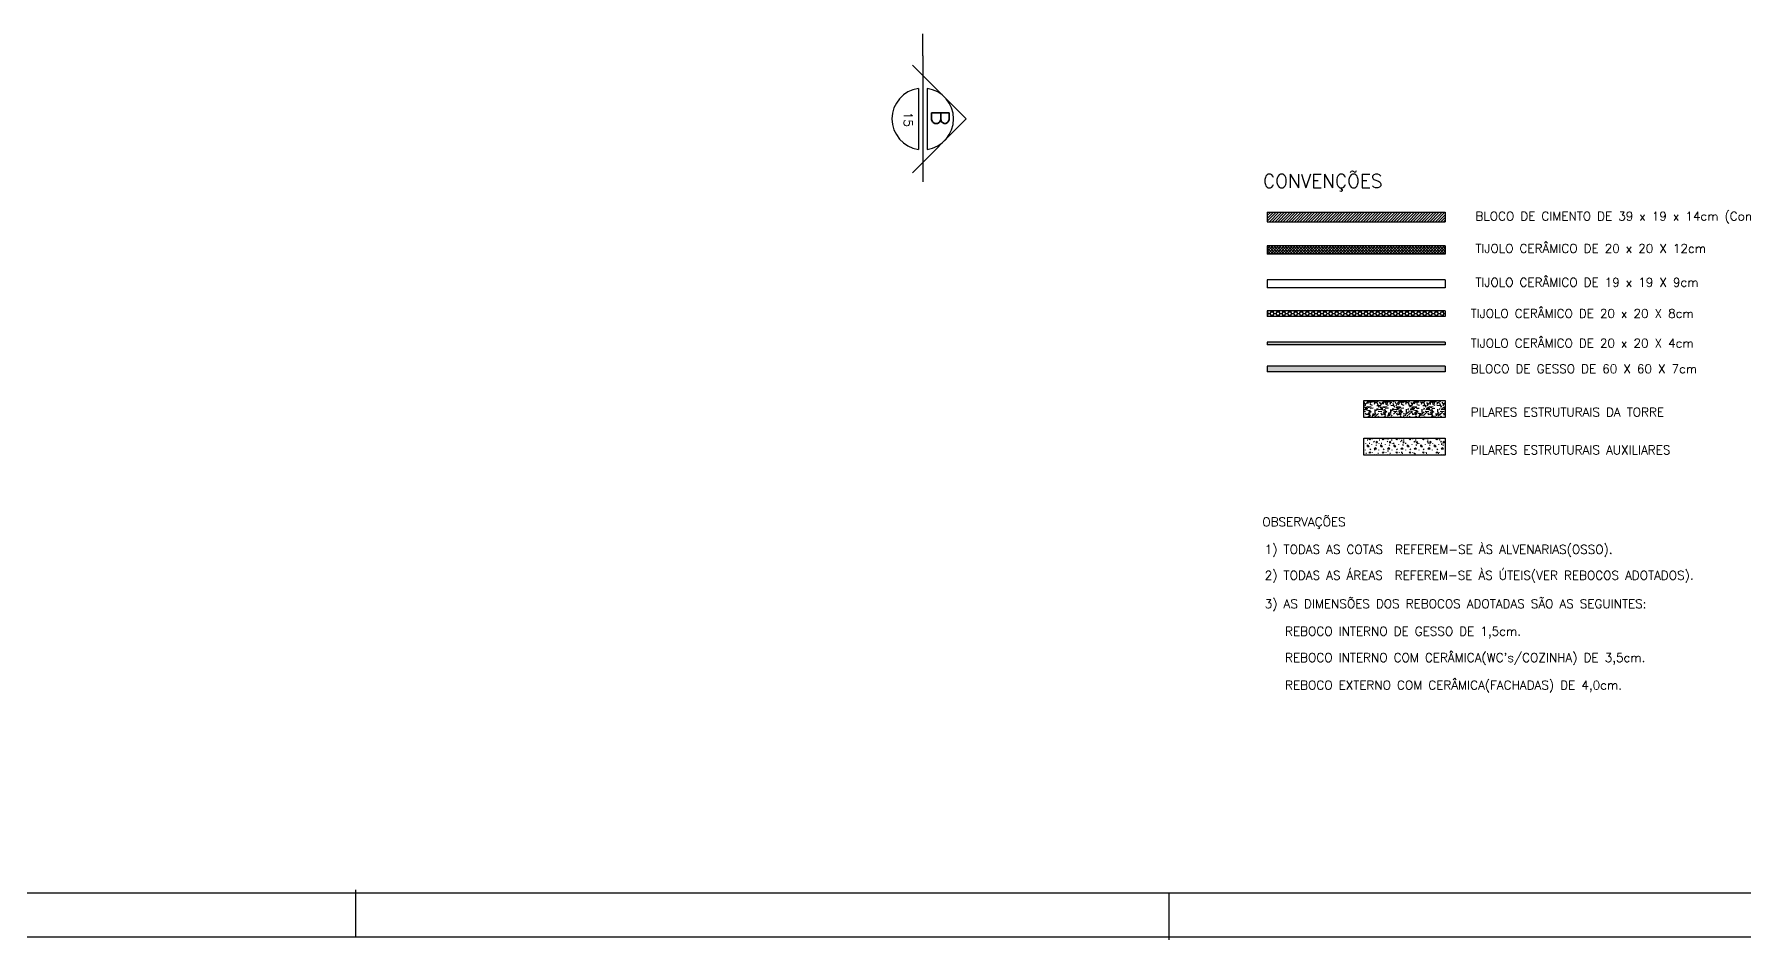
# Model space of a CAD drawing. Header units: millimetres. Extents: x 1658.6 to 1706.6, y -26.2 to 3.6.
# Drawn here: x 1674.65 to 1694.09, y -26.18 to -15.89 of the extents above; entities that cross this region are included whole.
import ezdxf
from ezdxf.enums import TextEntityAlignment as Align

# ---------------------------------------------------------------- set-up
doc = ezdxf.new("R2010")
doc.units = ezdxf.units.MM
doc.linetypes.add('DASHED2', pattern=[0.375, 0.25, -0.125])
for name, color, linetype in [('CERCADURA', 5, 'Continuous'), ('HACHURA 1', 8, 'Continuous'), ('HACHURA PILAR VIGA', 8, 'Continuous'), ('IND CORTE', 3, 'Continuous'), ('INDICACOES', 2, 'Continuous'), ('PAREDE', 7, 'Continuous'), ('PILAR', 21, 'Continuous'), ('PROJECAO', 1, 'DASHED2'), ('SOMBRA', 9, 'Continuous'), ('TEXTO 1', 3, 'Continuous'), ('TEXTO 2', 2, 'Continuous')]:
    doc.layers.add(name, color=color, linetype=linetype)
doc.styles.add('ROMANS', font='romans.shx')

# ---------------------------------------------------------------- blocks, each defined once
blk = doc.blocks.new('IND CORTE')
at = {"layer": 'IND CORTE', "color": 2}
for p, q in [((-0.01223641295382549, -0.002336918017165956), (0, 0.009899494936629338)), ((0.01223641295382549, -0.002336918017165956), (0, 0.009899494936629338)), ((-0.006928203230472718, 0.0009999999999976694), (0.006928203230017971, 0.0009999999999976694)), ((-0.006928203230472718, -0.001000000000002998), (0.006928203230017971, -0.001000000000002998))]:
    blk.add_line(p, q, dxfattribs=at)
at = {"layer": 'IND CORTE', "color": 7}
blk.add_line((-0.0143468238998139, 0), (0.0143468238998139, 1.77635683940025e-15), dxfattribs=at)
at = {"layer": 'IND CORTE', "color": 2}
for start, end in [(8.213210701578635, 171.7867892984214), (188.2132107015786, 351.786789298451)]:
    blk.add_arc((0, 0), 0.006999999999999998, start, end, dxfattribs=at)
at = {"layer": 'IND CORTE', "color": 7, "style": 'ROMANS'}
blk.add_attdef('A', text='', height=0.004, dxfattribs=at).set_placement((-0.0002638541395754146, 0.003983850563503921), align=Align.MIDDLE)
at = {"layer": 'IND CORTE', "style": 'ROMANS'}
blk.add_attdef('00/00', text='', height=0.002, dxfattribs=at).set_placement((0.0001095410193556745, -0.003320245139761369), align=Align.MIDDLE)

msp = doc.modelspace()

# ---------------------------------------------------------------- hatches: boundary and pattern name
at = {"layer": 'HACHURA 1'}
h = msp.add_hatch(dxfattribs=at)
h.set_pattern_fill('ANSI31', color=256, scale=0.007, style=0)
h.set_pattern_definition([(45, (167.8955273827955, 79.20819242862564), (-0.01571544821187102, 0.01571544821187102), [])])
h.paths.add_polyline_path([(1688.673457524788, -17.91231440307449), (1688.673457524788, -18.02000671076637), (1690.694881389022, -18.02000671076682), (1690.694881389022, -17.91231440307449)])
h = msp.add_hatch(dxfattribs=at)
h.set_pattern_fill('ANSI37', color=256, scale=0.007, style=0)
h.set_pattern_definition([(45, (167.8955273827955, 79.20819242862564), (-0.01571544821187102, 0.01571544821187102), []), (135, (167.8955273827955, 79.20819242862564), (-0.01571544821187102, -0.01571544821187102), [])])
h.paths.add_polyline_path([(1690.694881389022, -18.38689962225446), (1690.694881389022, -18.29459192994652), (1688.673457524787, -18.29459192994652), (1688.673457524787, -18.38689962225446)])
h = msp.add_hatch(dxfattribs=at)
h.set_pattern_fill('HONEY', color=256, scale=0.007, style=0)
h.set_pattern_definition([(0, (167.8955273827958, 78.9459703489261), (0.0333375, 0.01924741), [0.022225, -0.04445]), (120, (167.8955273827958, 78.9459703489261), (-0.03333749601705464, 0.01924741689866373), [0.02222499999999995, -0.04444999999999989]), (59.99999999999999, (167.8955273827958, 78.9459703489261), (3.982945362857038e-09, 0.03849482689866372), [-0.04445, 0.022225])])
h.paths.add_polyline_path([(1690.694881389023, -19.0341304476146), (1688.673457524788, -19.0341304476146), (1688.673457524788, -19.09566890915373), (1690.694881389022, -19.09566890915373)])
h = msp.add_hatch(dxfattribs=at)
h.set_pattern_fill('DOTS', color=256, scale=0.003846153846153846, style=0)
h.set_pattern_definition([(0, (1688.673457524788, -19.41998099153459), (0.003052884615384616, 0.006105769230769231), [0, -0.006105769230769231])])
h.paths.add_polyline_path([(1690.694881389023, -19.4199809915339), (1690.694881389023, -19.38921176076467), (1688.673457524788, -19.38921176076535), (1688.673457524788, -19.41998099153459)])
h = msp.add_hatch(dxfattribs=at)
h.set_pattern_fill('GRAVEL', color=256, scale=0.007, style=0)
h.set_pattern_definition([(228.0128, (168.0491763117225, 78.70711779053035), (-1.422401208612721, -1.60020196626588), [0.02392047, -2.368135]), (184.9697, (168.0331743117224, 78.68933779053035), (2.133603451432539, 0.1777987452771221), [0.04104835, -4.06378]), (132.5104, (167.9922803117224, 78.68578179053034), (1.777998706283219, -1.955801910472229), [0.02894374, -2.865429]), (267.2737, (167.9229383117224, 78.64133179053034), (0.1777992279579721, 3.55599885573565), [0.03738035, -3.700648]), (292.8337, (167.9211603117224, 78.60399379053034), (-0.8890025238851333, 2.133601213103578), [0.03665438, -3.628786]), (357.2737, (167.9353843117224, 78.57021179053034), (-3.55599885573565, 0.1777992279579723), [0.03738035, -3.700648]), (37.6942, (167.9727223117225, 78.56843379053034), (-2.311401460286795, -1.777998414988943), [0.04943357999999999, -4.893917000000001]), (72.2553, (168.0118383117224, 78.59865979053033), (1.244602489582704, 3.911601134422548), [0.0466704, -4.620371]), (121.4296, (168.0260623117224, 78.64310979053035), (-1.422400366468514, 2.311397281198088), [0.03750691, -3.713185]), (175.2364, (168.0065043117224, 78.67511379053035), (1.955798463713812, -0.1777983313904809), [0.04281990999999991, -2.098172999999994]), (222.3974, (167.9638323117224, 78.67866979053035), (-2.13360006420678, -1.955797455544588), [0.05537546, -5.482176]), (138.8141, (168.0989603117223, 78.63955379053034), (-1.244599207195732, 1.06679835899868), [0.01890035, -1.871142]), (171.4692, (168.0847363117223, 78.65199979053034), (2.311396471691398, -0.3556008960031989), [0.0359577399999999, -3.559821999999994]), (225, (168.0491763117225, 78.65733379053034), (-3.730349362740526e-17, -0.1777998788090138), [0.02514463, -0.2263023]), (203.1986, (168.0367303117223, 78.67866979053035), (0.8890029977913583, 0.3556015592014385), [0.01354087, -1.340542]), (291.8014, (168.0242843117223, 78.67333579053034), (-0.1778001247326156, 0.5334003436112306), [0.01914962, -0.9383360000000001]), (30.9638, (168.0313963117223, 78.65555579053034), (0.5333994368365759, 0.3556002771062386), [0.03110239999999996, -1.005640999999997]), (161.5651, (168.0580663117223, 78.67155779053034), (0.3556001622726687, -0.1777997355725554), [0.02249009, -0.539763]), (16.38950000000001, (167.9211603117224, 78.67333579053034), (1.778000980977855, 0.5333988904977464), [0.03150616000000001, -3.119116]), (70.3462, (167.9513863117224, 78.68222579053034), (-0.7111980182073556, -1.95579723419815), [0.02643193, -2.616754]), (293.1986, (168.0580663117223, 78.70711779053035), (-0.3556015592014385, 0.8890029977913584), [0.0270816, -1.327004]), (343.6105, (168.0687343117224, 78.68222579053034), (-1.778000980977855, 0.5333988904977468), [0.03150615999999992, -3.119115999999994]), (339.444, (167.9211603117224, 78.56309979053034), (-0.8890011034979137, 0.3555995685235097), [0.03038245, -1.488739]), (294.7751, (167.9496083117224, 78.55243179053035), (-0.8889979282538788, 1.955799091830967), [0.02545703999999995, -2.520251999999994]), (66.80140000000002, (168.0598443117224, 78.52931779053034), (0.3556015592014388, 0.8890029977913583), [0.0270816, -1.327004]), (17.35400000000001, (168.0705123117223, 78.55420979053035), (-2.311400124730197, -0.7111989272923943), [0.02980481, -2.950667999999999]), (69.444, (167.9727223117225, 78.52931779053034), (-0.3555995685235101, -0.8890011034979135), [0.01519126, -1.503936]), (101.3098999999999, (168.0491763117225, 78.52931779053034), (-0.1777991224021144, 0.7111977222631835), [0.009066049999999983, -0.8975399999999989]), (165.9638, (168.0473983117224, 78.53820779053034), (0.5334003748288021, -0.1777996922886549), [0.03665438, -0.6964335]), (186.0090000000001, (168.0118383117224, 78.54709779053034), (1.777997378109956, 0.1777995847983501), [0.03396869, -3.362898]), (303.6901, (168.0313963117223, 78.63955379053034), (-0.1778000609915063, 0.3555996569462287), [0.02564268, -0.6154246]), (353.1572, (168.0456203117224, 78.61821779053035), (3.02260124996504, -0.3556015926158388), [0.04476898999999999, -4.43212]), (60.94540000000001, (168.0900703117225, 78.61288379053035), (-0.7111983456080363, -1.244597032758389), [0.01830556, -1.812258]), (90, (168.0989603117223, 78.62888579053033), (-0.1778, 0.1778), [0.010668, -0.167132]), (120.2564, (168.0082823117223, 78.55243179053035), (0.7111984926785277, -1.244599372273429), [0.02470069, -2.445373]), (48.01279999999999, (167.9958363117223, 78.57376779053034), (1.42240120861272, 1.600201966265881), [0.04784101, -2.344216]), (0, (168.0278403117225, 78.60932779053034), (0.1778, 0.1778), [0.046228, -0.131572]), (325.3048, (168.0740683117224, 78.60932779053034), (-1.777996919366758, 1.244600118333933), [0.0281127, -2.783151]), (254.0546, (168.0971823117225, 78.59332579053034), (-0.1778004535791032, -0.7112016942242539), [0.02588803, -1.268519]), (207.646, (168.0900703117225, 78.56843379053034), (-3.37819881343159, -1.778001118230637), [0.04215015, -4.172875]), (175.4261, (168.0527323117224, 78.54887579053035), (-2.311400532332326, 0.1777991397853624), [0.04459202999999991, -4.414605999999988]), (175.4261, (168.0527323117224, 78.54887579053035), (-2.311400532332326, 0.1777991397853624), [0.04459202999999991, -4.414605999999988])])
h.paths.add_polyline_path([(1689.771804465945, -20.24369419867291), (1689.771804465945, -20.05138650636529), (1690.694881389022, -20.05138650636529), (1690.694881389022, -20.24369419867291)])
at = {"layer": 'HACHURA PILAR VIGA'}
h = msp.add_hatch(dxfattribs=at)
h.set_pattern_fill('CONCRE', color=256, scale=0.006)
h.set_pattern_definition([(0, (0, 0), (0.1524, 0.1524), [0.01905, -0.13335]), (90, (0, 0), (-0.1524, 0.1524), [0.01905, -0.13335]), (135, (0.01905, 0), (-0.152399999744268, 1.06581410364015e-17), [0.02694076908, -0.18858538356]), (0, (0.01905, 0.085725), (0.1524, 0.1524), [0.01905, -0.13335]), (45, (0.028575, 0.0762), (1.06581410364015e-17, 0.152399999744268), [0.01347037692, -0.20205576048]), (135, (0.028575, 0.0762), (-0.152399999744268, 1.06581410364015e-17), [0.01347037692, -0.20205576048]), (0, (0.0762, 0.123825), (0.1524, 0.1524), [0.02694076908, -0.12545923092]), (45, (0.0762, 0.123825), (1.06581410364015e-17, 0.152399999744268), [0.01905, -0.19647615264]), (135, (0.10314076908, 0.123825), (-0.152399999744268, 1.06581410364015e-17), [0.01905, -0.19647615264]), (90, (0.104775, 0.0381), (-0.1524, 0.1524), [0.01905, -0.13335]), (45, (0.104775, 0.0381), (1.06581410364015e-17, 0.152399999744268), [0.01347037692, -0.20205576048]), (135, (0.1143, 0.047625), (-0.152399999744268, 1.06581410364015e-17), [0.01347037692, -0.20205576048]), (0, (0.01905, 0.0381), (0.1524, 0.1524), [0.009525, -0.127635]), (0, (0.13335, 0.0762), (0.1524, 0.1524), [0.009525, -0.127635]), (90, (0.085725, 0.09525), (-0.1524, 0.1524), [0.009525, -0.127635]), (135, (0.104775, 0.009525), (-0.152399999744268, 1.06581410364015e-17), [0.01347037692, -0.20205576048]), (135, (0.0381, 0.1143), (-0.152399999744268, 1.06581410364015e-17), [0.01347037692, -0.20205576048]), (45, (0.0714375, 0.05000625), (1.06581410364015e-17, 0.152399999744268), [0.01347037692, -0.20205576048]), (90, (0.0523875, 0.01905), (-0.1524, 0.1524), [0.00238125, -0.15001875]), (90, (0.05953125, 0.08334375000000001), (-0.1524, 0.1524), [0.00238125, -0.15001875]), (90, (0.13096875, 0.1095375), (-0.1524, 0.1524), [0.00238125, -0.15001875]), (90, (0.13335, 0.028575), (-0.1524, 0.1524), [0.00238125, -0.15001875])])
h.paths.add_polyline_path([(1689.771804465945, -20.67420548877384), (1689.771804465945, -20.48189779646621), (1690.694881389022, -20.48189779646621), (1690.694881389022, -20.67420548877384)])
at = {"layer": 'SOMBRA'}
msp.add_hatch(color=256, dxfattribs=at).paths.add_polyline_path([(1690.694881389023, -19.66340058884244), (1688.673457524788, -19.66340058884244), (1688.673457524788, -19.72493905038156), (1690.694881389022, -19.72493905038156)])

# ---------------------------------------------------------------- linework, layer by layer
at = {"layer": 'CERCADURA', "color": 5}
msp.add_line((1659.803668226616, -25.65009325462333), (1706.053668226619, -25.65009325462333), dxfattribs=at)
at = {"layer": 'CERCADURA', "color": 11}
for p, q in [((1678.303668226616, -25.61619494954093), (1678.303668226616, -26.15009325462287)), ((1687.553668226619, -25.65009325462333), (1687.553668226619, -26.18399155970528)), ((1658.553668226617, -26.15009325462287), (1706.553668226619, -26.15009325462287))]:
    msp.add_line(p, q, dxfattribs=at)
at = {"layer": 'HACHURA 1'}
for p, q in [((1688.673457524788, -17.91231440307494), (1688.673457524788, -18.02000671076659)), ((1690.694881389021, -17.91231440307449), (1690.694881389021, -18.02000671076705)), ((1688.673457524788, -18.29459192994652), (1688.673457524788, -18.38689962225446)), ((1690.694881389022, -18.29459192994629), (1690.694881389022, -18.38689962225446)), ((1688.673457524788, -18.68028425212349), (1688.673457524788, -18.77259194443143)), ((1690.694881389022, -18.68028425212326), (1690.694881389022, -18.77259194443143)), ((1688.673457524788, -19.03413044761525), (1688.673457524788, -19.09566890915418)), ((1690.694881389023, -19.03413044761457), (1690.694881389023, -19.09566890915373)), ((1688.673457524788, -19.38921176076467), (1688.673457524788, -19.41998099153413)), ((1690.694881389023, -19.38921176076467), (1690.694881389023, -19.4199809915339)), ((1688.673457524788, -19.66340058884309), (1688.673457524788, -19.72493905038202)), ((1690.694881389023, -19.66340058884241), (1690.694881389023, -19.72493905038156))]:
    msp.add_line(p, q, dxfattribs=at)
at = {"layer": 'PAREDE'}
for p, q in [((1688.673457524788, -17.91231440307494), (1690.694881389022, -17.91231440307494)), ((1688.673457524788, -18.02000671076659), (1690.694881389022, -18.02000671076659)), ((1690.694881389022, -18.29459192994652), (1688.673457524788, -18.29459192994652)), ((1690.694881389022, -18.38689962225469), (1688.673457524788, -18.38689962225469)), ((1690.694881389022, -18.68028425212349), (1688.673457524788, -18.68028425212349)), ((1690.694881389022, -18.77259194443165), (1688.673457524788, -18.77259194443165)), ((1690.694881389023, -19.03413044761457), (1688.673457524788, -19.03413044761457)), ((1690.694881389023, -19.09566890915373), (1688.673457524788, -19.09566890915373)), ((1690.694881389023, -19.38921176076467), (1688.673457524788, -19.38921176076467)), ((1690.694881389023, -19.4199809915339), (1688.673457524788, -19.4199809915339)), ((1690.694881389023, -19.66340058884241), (1688.673457524788, -19.66340058884241)), ((1690.694881389023, -19.72493905038156), (1688.673457524788, -19.72493905038156))]:
    msp.add_line(p, q, dxfattribs=at)
at = {"layer": 'PILAR', "ltscale": 2}
for points in [[(1690.694881389022, -20.05138650636529), (1690.694881389022, -20.24369419867291), (1689.771804465945, -20.24369419867291), (1689.771804465945, -20.05138650636529)], [(1690.694881389022, -20.48189779646621), (1690.694881389022, -20.67420548877384), (1689.771804465945, -20.67420548877384), (1689.771804465945, -20.48189779646621)]]:
    msp.add_lwpolyline(points, close=True, dxfattribs=at)
at = {"layer": 'PROJECAO', "color": 3}
msp.add_line((1684.755550103052, -16.13285625436649), (1684.755550103052, 0.8238135974097816), dxfattribs=at)

# ---------------------------------------------------------------- block references
at = {"layer": 'INDICACOES', "xscale": 50, "yscale": 50, "zscale": 50, "rotation": 270}
msp.add_blockref('IND CORTE', (1684.755550103052, -16.85019744935718), dxfattribs=at).add_auto_attribs({'A': 'B', '00/00': '15'})

# ---------------------------------------------------------------- texts
at = {"layer": 'TEXTO 1', "color": 7, "style": 'ROMANS'}
msp.add_text('CONVENÇÕES', height=0.1538461538461539, dxfattribs=at).set_placement((1688.625250950511, -17.63314214294489))
at = {"layer": 'TEXTO 2', "style": 'ROMANS'}
for s, p in [('BLOCO DE CIMENTO DE 39 x 19 x 14cm (Comp. x Altura x Espessura)', (1691.039997321782, -18.00628245971818)), ('TIJOLO CERÂMICO DE 20 x 20 X 12cm', (1691.039997321782, -18.37317537120559)), ('TIJOLO CERÂMICO DE 19 x 19 X 9cm', (1691.039997321782, -18.75886769338256)), ('TIJOLO CERÂMICO DE 20 x 20 X 8cm', (1690.985907068342, -19.11303354544104)), ('TIJOLO CERÂMICO DE 20 x 20 X 4cm', (1690.985907068342, -19.4507764378465)), ('BLOCO DE GESSO DE 60 X 60 X 7cm', (1690.985907068342, -19.74230368666888)), ('PILARES ESTRUTURAIS DA TORRE', (1690.985907068342, -20.23397748833456)), ('PILARES ESTRUTURAIS AUXILIARES', (1690.985907068342, -20.66448877843548)), ('OBSERVAÇÕES ', (1688.616753684449, -21.48221474692257)), ('1) TODAS AS COTAS  REFEREM-SE ÀS ALVENARIAS(OSSO).', (1688.644016386678, -21.7950750147774)), ('2) TODAS AS ÁREAS  REFEREM-SE ÀS ÚTEIS(VER REBOCOS ADOTADOS).', (1688.644016386678, -22.08999674349609)), ('3) AS DIMENSÕES DOS REBOCOS ADOTADAS SÃO AS SEGUINTES:', (1688.644016386678, -22.41339227777978)), ('REBOCO INTERNO DE GESSO DE 1,5cm.', (1688.875462810626, -22.72625254564007)), ("REBOCO INTERNO COM CERÂMICA(WC's/COZINHA) DE 3,5cm.", (1688.875462810626, -23.02550680309712)), ('REBOCO EXTERNO COM CERÂMICA(FACHADAS) DE 4,0cm.', (1688.875462810626, -23.3383670709574))]:
    msp.add_text(s, height=0.1, dxfattribs=at).set_placement(p)

doc.saveas('drawing.dxf')
